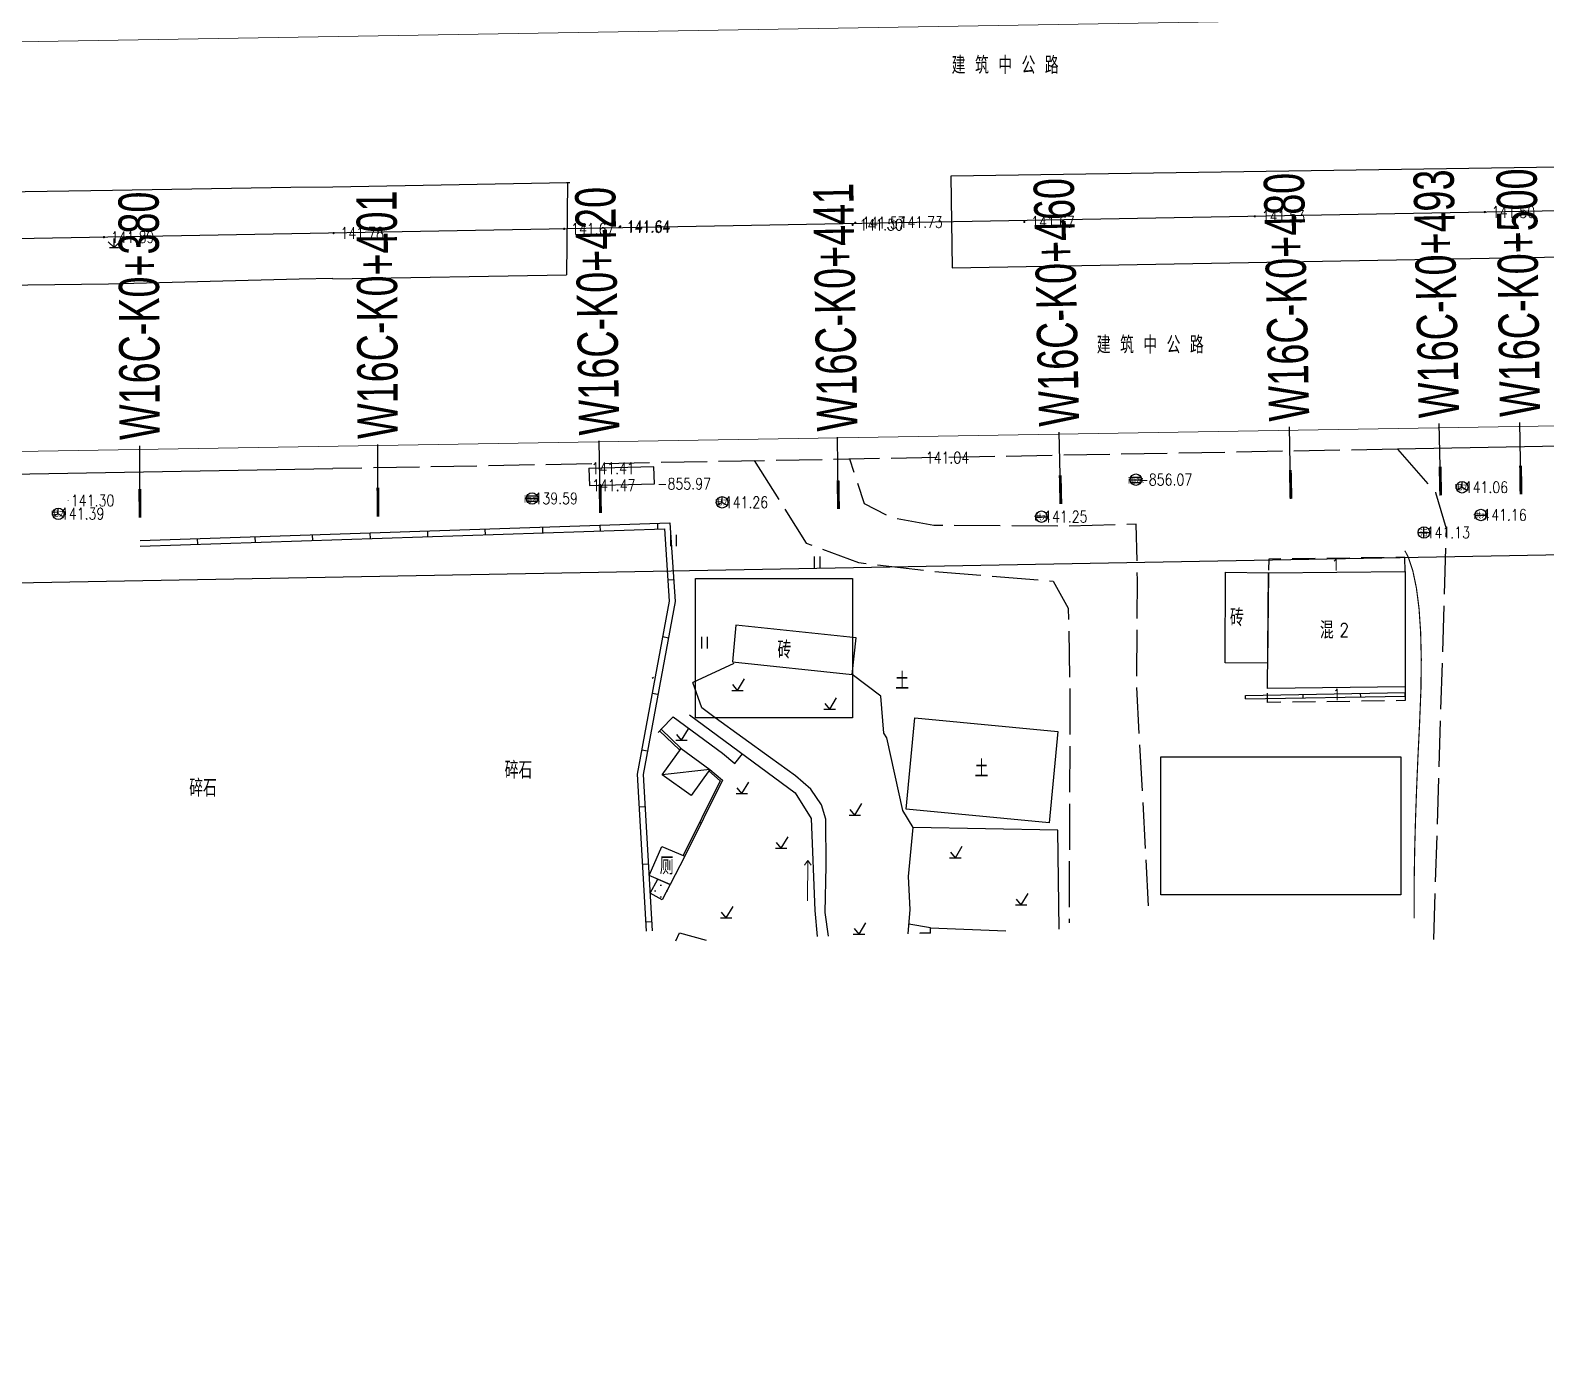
# Model space of a CAD drawing. Extents: x 529262 to 576451, y 2694391 to 2717535.
# Drawn here: x 565838.7 to 565970.4, y 2709573.3 to 2709687.4 of the extents above; entities that cross this region are included whole.
import ezdxf
from ezdxf.enums import TextEntityAlignment as Align
from ezdxf.xclip import XClip

# ---------------------------------------------------------------- set-up
doc = ezdxf.new("R2010")
doc.units = 0
doc.header["$XCLIPFRAME"] = 0
doc.linetypes.add('X3', pattern=[5, 4, -1])
doc.linetypes.add('X5', pattern=[3, 2, -1])
for name, color, linetype in [('a红线图', 1, 'Continuous'), ('COMPONENT', 8, 'Continuous'), ('DLDW', 8, 'Continuous'), ('DLSS', 4, 'Continuous'), ('DMTZ', 8, 'Continuous'), ('GCD', 8, 'Continuous'), ('GXYZ', 8, 'Continuous'), ('JMD', 8, 'Continuous'), ('PP-COM', 7, 'Continuous'), ('RD-中线', 40, 'Continuous'), ('RD-红线', 7, 'Continuous'), ('ZBTZ', 8, 'Continuous'), ('ZJ', 7, 'Continuous'), ('桩号标注_W16-', 7, 'Continuous')]:
    doc.layers.add(name, color=color, linetype=linetype)
doc.layers.add('SXSS', color=5, linetype='Continuous', lineweight=0)
doc.styles.add('HZ', font='rs.shx', dxfattribs={"width": 0.8, "bigfont": 'hztxt.shx'})
doc.styles.add('JieTuHzTxt', font='smsim.shx', dxfattribs={"width": 0.7, "bigfont": 'smfs.shx'})
doc.styles.add('宋体', font='', dxfattribs={"width": 0.75})
doc.styles.get('宋体').set_extended_font_data('SimSun')
doc.linetypes.add('10421', pattern='A,2,[150,AAA.SHX,S=0.5,R=0,X=0,Y=0.5],1e-11', length=2)
doc.linetypes.add('1161', pattern='A,0,[149,AAA.SHX,S=0.15,R=0,X=0,Y=0],-1.6', length=1.6)

# ---------------------------------------------------------------- blocks, each defined once
blk = doc.blocks.new('A$C19FD0107')
at = {"layer": 'RD-中线', "color": 8, "linetype": 'Continuous'}
blk.add_lwpolyline([(-1765.32, 14833.87), (-1870.24, 14834.36, -0.07773), (-2297.41, 14903.2), (-2763.51, 15055.04, -0.002412), (-2772.67, 15058.08), (-3168.08, 15191.13, 0.031805), (-3413.66, 15256.72), (-3481.17, 15270.22, 0.040764), (-3610.52, 15285.28), (-3824.79, 15292.66, 0.003807), (-3833.93, 15292.91), (-3984.46, 15295.8, 0.004916), (-3996.26, 15295.91), (-4213.61, 15295.81, 0.004475), (-4218.97, 15295.76), (-4356.1, 15293.25, -0.000047), (-4356.15, 15293.25), (-5280.16, 15276.46)], format="xyb", dxfattribs=at)
at = {"layer": 'RD-中线', "color": 8, "linetype": 'Continuous', "flags": 128}
for points in [[(-4490.73, 14139.44, 0), (-4490.29, 14139.42)], [(-3818.25, 14086.17, 0), (-3817.74, 14086.17)]]:
    blk.add_lwpolyline(points, format="xyb", dxfattribs=at)
at = {"layer": 'RD-红线', "color": 8, "linetype": 'Continuous', "flags": 128}
blk.add_lwpolyline([(-5247.69, 15247.14), (-4938.95, 15252.81)], dxfattribs=at)
blk = doc.blocks.new('GC200')
at = {"linetype": 'Continuous', "const_width": 0.2, "flags": 128}
blk.add_lwpolyline([(-0.1, 0, 1), (0.1, 0, 1)], format="xyb", close=True, dxfattribs=at)
blk = doc.blocks.new('gc124')
at = {"color": 8}
for p, q in [((-1, 1), (0, 0)), ((-0.8, 0), (0.8, 0)), ((0, 0), (0, 1.6)), ((0, 0), (1, 1))]:
    blk.add_line(p, q, dxfattribs=at)
blk = doc.blocks.new('gc123')
at = {"color": 8}
for p, q in [((-1, 0), (1, 0)), ((0, 0), (-0.8, 1)), ((0, 0), (1.2, 2))]:
    blk.add_line(p, q, dxfattribs=at)
blk = doc.blocks.new('gc121')
at = {"color": 8}
for p, q in [((-0.5, -1), (-0.5, 1)), ((0.5, -1), (0.5, 1))]:
    blk.add_line(p, q, dxfattribs=at)
blk = doc.blocks.new('gc086')
at = {"color": 8}
for p, q in [((0, 0), (7, 0)), ((7, 0), (6.18, 0.57)), ((7, 0), (6.18, -0.57))]:
    blk.add_line(p, q, dxfattribs=at)
blk = doc.blocks.new('gcbj0101')
blk.add_line((-1, 0), (1, 0))
blk.add_circle((0, 0), 1)
blk = doc.blocks.new('gcbj0102')
for p, q in [((-1, 0), (1, 0)), ((0, -1), (0, 1))]:
    blk.add_line(p, q)
blk.add_circle((0, 0), 1)
blk = doc.blocks.new('gcbj0103')
for p, q in [((-1, 0), (1, 0)), ((-0.9, 0.43), (0.9, 0.43)), ((-0.88, -0.47), (0.88, -0.47))]:
    blk.add_line(p, q)
blk.add_circle((0, 0), 1)
blk = doc.blocks.new('gcbj0107')
for q in [(-0.87, -0.5), (0, 1), (0.87, -0.5)]:
    blk.add_line((0, 0), q)
blk.add_circle((0, 0), 1)

msp = doc.modelspace()

# ---------------------------------------------------------------- hatches: boundary and pattern name
at = {"layer": 'DLDW', "linetype": 'Continuous'}
h = msp.add_hatch(dxfattribs=at)
h.set_pattern_fill('1061', color=252, scale=0.5, style=0)
h.set_pattern_definition([(0, (114.99765, 2.56804), (0.5, 0.5), [0, -1]), (0, (115.49765, 3.06804), (0.5, 0.5), [0, -1])])
h.paths.add_polyline_path([(565894.313, 2709613.118), (565893.599, 2709611.804), (565892.562, 2709612.379), (565893.288, 2709613.687)])

# ---------------------------------------------------------------- linework, layer by layer
at = {"layer": 'a红线图', "color": 8, "linetype": 'Continuous', "lineweight": 0, "flags": 128}
for points in [[(564727.349, 2709667.84), (566620.304, 2709699.43)], [(564727.349, 2709667.84), (566620.304, 2709699.43)], [(564727.349, 2709632.223), (566623.018, 2709663.858)], [(564727.349, 2709632.223), (566623.018, 2709663.858)]]:
    msp.add_lwpolyline(points, dxfattribs=at)
at = {"layer": 'DLDW', "color": 252, "linetype": 'Continuous', "flags": 128}
for points in [[(565895.561, 2709615.589), (565894.313, 2709613.118), (565892.482, 2709613.916), (565893.587, 2709616.449)], [(565894.313, 2709613.118), (565893.599, 2709611.804), (565892.562, 2709612.379), (565893.233, 2709613.588)]]:
    msp.add_lwpolyline(points, close=True, dxfattribs=at)
msp.add_lwpolyline([(565916.91, 2709608.903), (565915.994, 2709608.915), (565915.993, 2709608.875)], dxfattribs=at)
at = {"layer": 'DLSS', "linetype": 'X3', "flags": 128}
for points in [[(565957.494, 2709650.96), (565864.998, 2709649.275)], [(565935.869, 2709611.28), (565934.84, 2709630.382), (565934.904, 2709639.61), (565934.788, 2709644.439), (565928.961, 2709644.275), (565917.207, 2709644.332), (565913.619, 2709644.971), (565911.191, 2709646.222), (565909.904, 2709650.086)], [(565957.494, 2709650.96), (565960.813, 2709647.214), (565961.73, 2709644.057), (565960.605, 2709607.694)], [(565901.608, 2709649.974), (565906.102, 2709642.806), (565910.659, 2709641.116), (565917.642, 2709640.308), (565927.565, 2709639.5), (565928.888, 2709637.149), (565929.035, 2709629.802), (565928.958, 2709609.799)]]:
    msp.add_lwpolyline(points, dxfattribs=at)
at = {"layer": 'DLSS', "linetype": 'Continuous', "elevation": 1, "flags": 128}
msp.add_lwpolyline([(565614.998, 2709644.898), (565617.168, 2709644.942), (565634.671, 2709645.254), (565651.05, 2709645.521), (565864.998, 2709649.275)], dxfattribs=at)
at = {"layer": 'DLSS', "linetype": 'X3', "const_width": 0.1, "flags": 128}
msp.add_lwpolyline([(565958.137, 2709642.143), (565958.438, 2709641.571), (565958.833, 2709640.371), (565959.143, 2709638.886), (565959.368, 2709637.117), (565959.508, 2709635.062), (565959.563, 2709632.722), (565959.533, 2709630.097), (565959.418, 2709627.188), (565959.273, 2709624.219), (565959.155, 2709621.419), (565959.062, 2709618.787), (565958.995, 2709616.322), (565958.954, 2709614.025), (565958.939, 2709611.897), (565958.949, 2709610.188)], dxfattribs=at)
at = {"layer": 'DMTZ', "linetype": '10421', "flags": 128}
for points, elevation in [([(565908.045, 2709608.632), (565907.773, 2709610.687), (565907.855, 2709614.745), (565907.821, 2709618.799), (565907.443, 2709620.048), (565906.522, 2709621.41), (565905.192, 2709622.569), (565903.009, 2709624.136), (565898.201, 2709627.611), (565897.041, 2709628.496), (565896.254, 2709630.696)], 141.007), ([(565914.971, 2709608.844), (565915.153, 2709610.952), (565915.02, 2709613.84), (565915.4, 2709618.099), (565914.528, 2709619.564), (565913.132, 2709625.871), (565912.869, 2709626.271), (565912.616, 2709629.497)], 141.007), ([(565895.993, 2709627.87), (565905.163, 2709621.097), (565906.552, 2709618.878), (565906.859, 2709610.881), (565907.064, 2709608.602)], 140.719)]:
    msp.add_lwpolyline(points, dxfattribs=dict(at, elevation=elevation))
at = {"layer": 'GXYZ', "linetype": 'Continuous', "flags": 128}
msp.add_lwpolyline([(565887.22, 2709649.293), (565887.277, 2709647.82), (565892.945, 2709647.955), (565892.888, 2709649.428)], close=True, dxfattribs=at)
at = {"layer": 'JMD', "linetype": 'Continuous'}
for p, q in [((565863.251, 2709643.022), (565863.235, 2709643.521)), ((565868.249, 2709643.187), (565868.232, 2709643.687)), ((565873.246, 2709643.353), (565873.229, 2709643.853)), ((565878.243, 2709643.519), (565878.226, 2709644.019)), ((565883.24, 2709643.685), (565883.224, 2709644.185)), ((565888.238, 2709643.851), (565888.221, 2709644.351)), ((565893.235, 2709644.017), (565893.218, 2709644.517)), ((565853.257, 2709642.69), (565853.24, 2709643.189)), ((565858.254, 2709642.856), (565858.238, 2709643.355)), ((565894.1, 2709639.617), (565894.599, 2709639.651)), ((565893.655, 2709634.674), (565894.147, 2709634.583)), ((565892.853, 2709631.125), (565892.742, 2709631.023)), ((565892.744, 2709629.757), (565893.236, 2709629.666)), ((565944.3, 2709629.265), (565944.295, 2709629.565)), ((565949.3, 2709629.351), (565949.294, 2709629.651)), ((565954.299, 2709629.437), (565954.294, 2709629.737)), ((565958.159, 2709629.504), (565958.154, 2709629.804)), ((565891.834, 2709624.841), (565892.326, 2709624.75)), ((565895.241, 2709624.965), (565895.101, 2709624.822)), ((565897.748, 2709623.118), (565893.598, 2709622.668)), ((565897.748, 2709623.118), (565897.651, 2709623.004)), ((565891.601, 2709619.882), (565892.101, 2709619.911)), ((565896.98, 2709618.451), (565896.846, 2709618.518)), ((565891.888, 2709614.89), (565892.387, 2709614.919)), ((565895.561, 2709615.589), (565895.427, 2709615.655)), ((565892.175, 2709609.898), (565892.674, 2709609.927))]:
    msp.add_line(p, q, dxfattribs=at)
at = {"layer": 'JMD', "linetype": 'Continuous', "flags": 128}
for points in [[(565887.22, 2709649.293), (565887.277, 2709647.82), (565892.945, 2709647.955), (565892.888, 2709649.428)], [(565848.243, 2709643.023), (565894.272, 2709644.552), (565894.728, 2709637.722), (565891.942, 2709622.678), (565892.721, 2709609.112)], [(565848.26, 2709642.524), (565893.806, 2709644.036), (565894.225, 2709637.751), (565891.439, 2709622.709), (565892.222, 2709609.083)], [(565944.295, 2709629.565), (565958.154, 2709629.804)], [(565944.3, 2709629.265), (565958.159, 2709629.504)], [(565893.245, 2709626.343), (565893.627, 2709626.737)], [(565916.911, 2709608.903), (565916.928, 2709609.374), (565923.471, 2709609.103)]]:
    msp.add_lwpolyline(points, dxfattribs=at)
at = {"layer": 'JMD', "linetype": 'X5', "flags": 128}
for points, elevation in [([(565958.159, 2709640.347), (565958.141, 2709641.558), (565946.318, 2709641.409), (565946.284, 2709640.23)], 141.461), ([(565958.164, 2709630.322), (565958.159, 2709629.113), (565946.188, 2709628.948), (565946.194, 2709630.157)], 141.47)]:
    msp.add_lwpolyline(points, dxfattribs=dict(at, elevation=elevation))
at = {"layer": 'JMD', "linetype": 'Continuous', "flags": 128}
for points in [[(565896.5, 2709639.735), (565910.138, 2709639.735), (565910.138, 2709627.612), (565896.5, 2709627.612)], [(565895.241, 2709624.965), (565897.748, 2709623.118), (565896.131, 2709620.856), (565893.598, 2709622.668)], [(565936.921, 2709624.237), (565957.779, 2709624.237), (565957.779, 2709612.223), (565936.921, 2709612.223)]]:
    msp.add_lwpolyline(points, close=True, dxfattribs=at)
for points, elevation in [([(565946.192, 2709632.378), (565942.517, 2709632.403), (565942.563, 2709640.264), (565946.284, 2709640.23)], -856.038), ([(565946.284, 2709640.23), (565958.159, 2709640.347), (565958.164, 2709630.322), (565946.194, 2709630.157)], -853.589), ([(565900.016, 2709635.676), (565899.715, 2709632.472), (565910.113, 2709631.374), (565910.45, 2709634.574)], 140.667), ([(565914.803, 2709619.691), (565915.554, 2709627.618), (565927.986, 2709626.415), (565927.219, 2709618.49)], 141.385)]:
    msp.add_lwpolyline(points, close=True, dxfattribs=dict(at, elevation=elevation))
for points, elevation in [([(565893.385, 2709626.487), (565895.101, 2709624.822)], -856.89), ([(565893.524, 2709626.631), (565895.241, 2709624.965)], -856.89), ([(565897.651, 2709623.004), (565898.647, 2709622.154), (565895.427, 2709615.655)], -857.224), ([(565897.748, 2709623.118), (565898.834, 2709622.193), (565895.561, 2709615.589)], -857.224)]:
    msp.add_lwpolyline(points, dxfattribs=dict(at, elevation=elevation))
at = {"layer": 'ZBTZ', "linetype": '1161', "flags": 128}
for points in [[(565918.69, 2709674.702), (565918.791, 2709666.739), (566023.356, 2709668.613), (566030.323, 2709672.146), (566050.367, 2709671.696), (566049.838, 2709676.632), (565918.69, 2709674.702)], [(565864.998, 2709665.792), (565862.071, 2709665.744), (565845.493, 2709665.296), (565829.098, 2709665.111), (565812.332, 2709664.856), (565793.949, 2709664.502), (565764.798, 2709663.996), (565764.683, 2709667.972), (565794.561, 2709668.519), (565802.555, 2709672.671), (565812.53, 2709672.896), (565828.756, 2709673.218), (565845.852, 2709673.483), (565861.349, 2709673.723), (565864.998, 2709673.773)], [(565864.998, 2709673.773), (565885.37, 2709674.136), (565885.302, 2709666.125)], [(565885.3, 2709674.14), (565885.577, 2709674.145)], [(565864.998, 2709665.759), (565885.302, 2709666.125)], [(565973.24, 2709651.247), (565957.494, 2709650.96)], [(565899.84, 2709632.351), (565896.254, 2709630.696)], [(565893.524, 2709626.631), (565894.566, 2709627.704), (565898.836, 2709624.545), (565899.923, 2709623.657), (565900.578, 2709624.484)], [(565928.112, 2709609.245), (565927.975, 2709617.853), (565915.4, 2709618.099)], [(565916.928, 2709609.374), (565915.043, 2709609.684)]]:
    msp.add_lwpolyline(points, dxfattribs=at)
for points, elevation in [([(565912.616, 2709629.497), (565910.113, 2709631.374)], 141.007), ([(565894.779, 2709608.226), (565895.106, 2709608.941), (565897.426, 2709608.307)], 141.665)]:
    msp.add_lwpolyline(points, dxfattribs=dict(at, elevation=elevation))
at = {"layer": '桩号标注_W16-'}
for p, q in [((565948.212, 2709647.898), (565948.101, 2709652.897)), ((565961.223, 2709648.189), (565961.111, 2709653.188)), ((565968.209, 2709648.286), (565968.14, 2709653.285)), ((565868.912, 2709646.36), (565868.889, 2709651.36)), ((565888.225, 2709646.679), (565888.143, 2709651.678)), ((565908.906, 2709647.02), (565908.824, 2709652.019)), ((565928.217, 2709647.451), (565928.106, 2709652.45)), ((565848.228, 2709646.266), (565848.205, 2709651.266))]:
    msp.add_line(p, q, dxfattribs=at)
at = {"layer": '桩号标注_W16-', "const_width": 0.25}
for points in [[(565928.19, 2709648.701), (565928.245, 2709646.202)], [(565948.185, 2709649.148), (565948.24, 2709646.649)], [(565961.195, 2709649.439), (565961.25, 2709646.94)], [(565968.191, 2709649.535), (565968.226, 2709647.036)], [(565848.222, 2709647.516), (565848.234, 2709645.016)], [(565868.906, 2709647.61), (565868.917, 2709645.11)], [(565888.204, 2709647.929), (565888.246, 2709645.429)], [(565908.886, 2709648.27), (565908.927, 2709645.77)]]:
    msp.add_lwpolyline(points, dxfattribs=at)

# ---------------------------------------------------------------- block references
at = {"layer": 'COMPONENT', "linetype": 'Continuous', "xscale": 0.5, "yscale": 0.5}
for name, p in [('gcbj0103', (565934.769, 2709648.314)), ('gcbj0107', (565963.104, 2709647.655)), ('gcbj0103', (565882.298, 2709646.681)), ('gcbj0107', (565898.809, 2709646.345)), ('gcbj0107', (565841.134, 2709645.352)), ('gcbj0101', (565926.568, 2709645.099)), ('gcbj0101', (565964.745, 2709645.243)), ('gcbj0102', (565959.794, 2709643.722))]:
    msp.add_blockref(name, p, dxfattribs=at)
at = {"layer": 'GCD', "linetype": 'Continuous'}
ref = msp.add_blockref('GC200', (565910.385, 2709670.643, 141.568), dxfattribs=dict(at, xscale=0.5, yscale=0.5, zscale=0.5))
ref.add_attrib('height', '141.57', dxfattribs={"linetype": 'Continuous', "height": 1, "style": 'HZ', "width": 0.8}).set_placement((565910.985, 2709670.643, 141.568), align=Align.MIDDLE_LEFT)
ref = msp.add_blockref('GC200', (565913.62, 2709670.698, 141.729), dxfattribs=dict(at, xscale=0.5, yscale=0.5, zscale=0.5))
ref.add_attrib('height', '141.73', dxfattribs={"linetype": 'Continuous', "height": 1, "style": 'HZ', "width": 0.8}).set_placement((565914.22, 2709670.698, 141.729), align=Align.MIDDLE_LEFT)
ref = msp.add_blockref('GC200', (565925.074, 2709670.708, 141.67), dxfattribs=dict(at, xscale=0.5, yscale=0.5, zscale=0.5))
ref.add_attrib('height', '141.67', dxfattribs={"linetype": 'Continuous', "height": 1, "style": 'HZ', "width": 0.8}).set_placement((565925.674, 2709670.708, 141.67), align=Align.MIDDLE_LEFT)
ref = msp.add_blockref('GC200', (565945.094, 2709671.201, 141.533), dxfattribs=dict(at, xscale=0.5, yscale=0.5, zscale=0.5))
ref.add_attrib('height', '141.53', dxfattribs={"linetype": 'Continuous', "height": 1, "style": 'HZ', "width": 0.8}).set_placement((565945.694, 2709671.201, 141.533), align=Align.MIDDLE_LEFT)
ref = msp.add_blockref('GC200', (565965.085, 2709671.574, 141.5), dxfattribs=dict(at, xscale=0.5, yscale=0.5, zscale=0.5))
ref.add_attrib('height', '141.50', dxfattribs={"linetype": 'Continuous', "height": 1, "style": 'HZ', "width": 0.8}).set_placement((565965.685, 2709671.574, 141.5), align=Align.MIDDLE_LEFT)
ref = msp.add_blockref('GC200', (565845.102, 2709669.393, 141.89), dxfattribs=dict(at, xscale=0.5, yscale=0.5, zscale=0.5))
ref.add_attrib('height', '141.89', dxfattribs={"linetype": 'Continuous', "height": 1, "style": 'HZ', "width": 0.8}).set_placement((565845.702, 2709669.393, 141.89), align=Align.MIDDLE_LEFT)
ref = msp.add_blockref('GC200', (565865.055, 2709669.745, 141.78), dxfattribs=dict(at, xscale=0.5, yscale=0.5, zscale=0.5))
ref.add_attrib('height', '141.78', dxfattribs={"linetype": 'Continuous', "height": 1, "style": 'HZ', "width": 0.8}).set_placement((565865.655, 2709669.745, 141.78), align=Align.MIDDLE_LEFT)
ref = msp.add_blockref('GC200', (565885.088, 2709670.109, 141.665), dxfattribs=dict(at, xscale=0.5, yscale=0.5, zscale=0.5))
ref.add_attrib('height', '141.67', dxfattribs={"linetype": 'Continuous', "height": 1, "style": 'HZ', "width": 0.8}).set_placement((565885.688, 2709670.109, 141.665), align=Align.MIDDLE_LEFT)
ref = msp.add_blockref('GC200', (565889.908, 2709670.263, 141.643), dxfattribs=dict(at, xscale=0.5, yscale=0.5, zscale=0.5))
ref.add_attrib('height', '141.64', dxfattribs={"linetype": 'Continuous', "height": 1, "style": 'HZ', "width": 0.8}).set_placement((565890.508, 2709670.263, 141.643), align=Align.MIDDLE_LEFT)
ref = msp.add_blockref('GC200', (565889.965, 2709670.327, 141.636), dxfattribs=dict(at, xscale=0.5, yscale=0.5, zscale=0.5))
ref.add_attrib('height', '141.64', dxfattribs={"linetype": 'Continuous', "height": 1, "style": 'HZ', "width": 0.8}).set_placement((565890.565, 2709670.327, 141.636), align=Align.MIDDLE_LEFT)
ref = msp.add_blockref('GC200', (565910.152, 2709670.466, 141.503), dxfattribs=dict(at, xscale=0.5, yscale=0.5, zscale=0.5))
ref.add_attrib('height', '141.50', dxfattribs={"linetype": 'Continuous', "height": 1, "style": 'HZ', "width": 0.8}).set_placement((565910.752, 2709670.466, 141.503), align=Align.MIDDLE_LEFT)
ref = msp.add_blockref('GC200', (565916.265, 2709650.233, 141.041), dxfattribs=dict(at, xscale=0.1999999999534339, yscale=0.1999999999534339, zscale=0.1999999999534339))
ref.add_attrib('height', '141.04', dxfattribs={"linetype": 'Continuous', "height": 1, "style": 'HZ', "width": 0.8}).set_placement((565916.505, 2709650.233, 141.041), align=Align.MIDDLE_LEFT)
ref = msp.add_blockref('GC200', (565916.265, 2709650.233, 141.041), dxfattribs=dict(at, xscale=0.1999999999534339, yscale=0.1999999999534339, zscale=0.1999999999534339))
ref.add_attrib('height', '141.04', dxfattribs={"linetype": 'Continuous', "height": 1, "style": 'HZ', "width": 0.8}).set_placement((565916.505, 2709650.233, 141.041), align=Align.MIDDLE_LEFT)
ref = msp.add_blockref('GC200', (565887.216, 2709649.296, 141.414), dxfattribs=dict(at, xscale=0.1999999999534339, yscale=0.1999999999534339, zscale=0.1999999999534339))
ref.add_attrib('height', '141.41', dxfattribs={"linetype": 'Continuous', "height": 1, "style": 'HZ', "width": 0.8}).set_placement((565887.456, 2709649.296, 141.414), align=Align.MIDDLE_LEFT)
ref = msp.add_blockref('GC200', (565887.216, 2709649.296, 141.414), dxfattribs=dict(at, xscale=0.1999999999534339, yscale=0.1999999999534339, zscale=0.1999999999534339))
ref.add_attrib('height', '141.41', dxfattribs={"linetype": 'Continuous', "height": 1, "style": 'HZ', "width": 0.8}).set_placement((565887.456, 2709649.296, 141.414), align=Align.MIDDLE_LEFT)
ref = msp.add_blockref('GC200', (565934.757, 2709648.316, -856.071), dxfattribs=dict(at, xscale=0.1999999999534339, yscale=0.1999999999534339, zscale=0.1999999999534339))
ref.add_attrib('height', '-856.07', dxfattribs={"linetype": 'Continuous', "height": 1, "style": 'HZ', "width": 0.8}).set_placement((565934.997, 2709648.316, -856.071), align=Align.MIDDLE_LEFT)
ref = msp.add_blockref('GC200', (565934.757, 2709648.316, -856.071), dxfattribs=dict(at, xscale=0.1999999999534339, yscale=0.1999999999534339, zscale=0.1999999999534339))
ref.add_attrib('height', '-856.07', dxfattribs={"linetype": 'Continuous', "height": 1, "style": 'HZ', "width": 0.8}).set_placement((565934.997, 2709648.316, -856.071), align=Align.MIDDLE_LEFT)
ref = msp.add_blockref('GC200', (565887.273, 2709647.823, 141.469), dxfattribs=dict(at, xscale=0.1999999999534339, yscale=0.1999999999534339, zscale=0.1999999999534339))
ref.add_attrib('height', '141.47', dxfattribs={"linetype": 'Continuous', "height": 1, "style": 'HZ', "width": 0.8}).set_placement((565887.513, 2709647.823, 141.469), align=Align.MIDDLE_LEFT)
ref = msp.add_blockref('GC200', (565887.273, 2709647.823, 141.469), dxfattribs=dict(at, xscale=0.1999999999534339, yscale=0.1999999999534339, zscale=0.1999999999534339))
ref.add_attrib('height', '141.47', dxfattribs={"linetype": 'Continuous', "height": 1, "style": 'HZ', "width": 0.8}).set_placement((565887.513, 2709647.823, 141.469), align=Align.MIDDLE_LEFT)
ref = msp.add_blockref('GC200', (565892.941, 2709647.958, -855.969), dxfattribs=dict(at, xscale=0.1999999999534339, yscale=0.1999999999534339, zscale=0.1999999999534339))
ref.add_attrib('height', '-855.97', dxfattribs={"linetype": 'Continuous', "height": 1, "style": 'HZ', "width": 0.8}).set_placement((565893.181, 2709647.958, -855.969), align=Align.MIDDLE_LEFT)
ref = msp.add_blockref('GC200', (565892.941, 2709647.958, -855.969), dxfattribs=dict(at, xscale=0.1999999999534339, yscale=0.1999999999534339, zscale=0.1999999999534339))
ref.add_attrib('height', '-855.97', dxfattribs={"linetype": 'Continuous', "height": 1, "style": 'HZ', "width": 0.8}).set_placement((565893.181, 2709647.958, -855.969), align=Align.MIDDLE_LEFT)
ref = msp.add_blockref('GC200', (565963.095, 2709647.657, 141.062), dxfattribs=dict(at, xscale=0.1999999999534339, yscale=0.1999999999534339, zscale=0.1999999999534339))
ref.add_attrib('height', '141.06', dxfattribs={"linetype": 'Continuous', "height": 1, "style": 'HZ', "width": 0.8}).set_placement((565963.335, 2709647.657, 141.062), align=Align.MIDDLE_LEFT)
ref = msp.add_blockref('GC200', (565963.095, 2709647.657, 141.062), dxfattribs=dict(at, xscale=0.1999999999534339, yscale=0.1999999999534339, zscale=0.1999999999534339))
ref.add_attrib('height', '141.06', dxfattribs={"linetype": 'Continuous', "height": 1, "style": 'HZ', "width": 0.8}).set_placement((565963.335, 2709647.657, 141.062), align=Align.MIDDLE_LEFT)
ref = msp.add_blockref('GC200', (565841.99, 2709646.503, 141.295), dxfattribs=dict(at, xscale=0.1999999999534339, yscale=0.1999999999534339, zscale=0.1999999999534339))
ref.add_attrib('height', '141.30', dxfattribs={"linetype": 'Continuous', "height": 1, "style": 'HZ', "width": 0.8}).set_placement((565842.23, 2709646.503, 141.295), align=Align.MIDDLE_LEFT)
ref = msp.add_blockref('GC200', (565841.99, 2709646.503, 141.295), dxfattribs=dict(at, xscale=0.1999999999534339, yscale=0.1999999999534339, zscale=0.1999999999534339))
ref.add_attrib('height', '141.30', dxfattribs={"linetype": 'Continuous', "height": 1, "style": 'HZ', "width": 0.8}).set_placement((565842.23, 2709646.503, 141.295), align=Align.MIDDLE_LEFT)
ref = msp.add_blockref('GC200', (565882.27, 2709646.683, 139.591), dxfattribs=dict(at, xscale=0.1999999999534339, yscale=0.1999999999534339, zscale=0.1999999999534339))
ref.add_attrib('height', '139.59', dxfattribs={"linetype": 'Continuous', "height": 1, "style": 'HZ', "width": 0.8}).set_placement((565882.51, 2709646.683, 139.591), align=Align.MIDDLE_LEFT)
ref = msp.add_blockref('GC200', (565882.27, 2709646.683, 139.591), dxfattribs=dict(at, xscale=0.1999999999534339, yscale=0.1999999999534339, zscale=0.1999999999534339))
ref.add_attrib('height', '139.59', dxfattribs={"linetype": 'Continuous', "height": 1, "style": 'HZ', "width": 0.8}).set_placement((565882.51, 2709646.683, 139.591), align=Align.MIDDLE_LEFT)
ref = msp.add_blockref('GC200', (565898.804, 2709646.343, 141.262), dxfattribs=dict(at, xscale=0.1999999999534339, yscale=0.1999999999534339, zscale=0.1999999999534339))
ref.add_attrib('height', '141.26', dxfattribs={"linetype": 'Continuous', "height": 1, "style": 'HZ', "width": 0.8}).set_placement((565899.044, 2709646.343, 141.262), align=Align.MIDDLE_LEFT)
ref = msp.add_blockref('GC200', (565898.804, 2709646.343, 141.262), dxfattribs=dict(at, xscale=0.1999999999534339, yscale=0.1999999999534339, zscale=0.1999999999534339))
ref.add_attrib('height', '141.26', dxfattribs={"linetype": 'Continuous', "height": 1, "style": 'HZ', "width": 0.8}).set_placement((565899.044, 2709646.343, 141.262), align=Align.MIDDLE_LEFT)
ref = msp.add_blockref('GC200', (565841.125, 2709645.356, 141.386), dxfattribs=dict(at, xscale=0.1999999999534339, yscale=0.1999999999534339, zscale=0.1999999999534339))
ref.add_attrib('height', '141.39', dxfattribs={"linetype": 'Continuous', "height": 1, "style": 'HZ', "width": 0.8}).set_placement((565841.365, 2709645.356, 141.386), align=Align.MIDDLE_LEFT)
ref = msp.add_blockref('GC200', (565841.125, 2709645.356, 141.386), dxfattribs=dict(at, xscale=0.1999999999534339, yscale=0.1999999999534339, zscale=0.1999999999534339))
ref.add_attrib('height', '141.39', dxfattribs={"linetype": 'Continuous', "height": 1, "style": 'HZ', "width": 0.8}).set_placement((565841.365, 2709645.356, 141.386), align=Align.MIDDLE_LEFT)
ref = msp.add_blockref('GC200', (565926.55, 2709645.105, 141.249), dxfattribs=dict(at, xscale=0.1999999999534339, yscale=0.1999999999534339, zscale=0.1999999999534339))
ref.add_attrib('height', '141.25', dxfattribs={"linetype": 'Continuous', "height": 1, "style": 'HZ', "width": 0.8}).set_placement((565926.79, 2709645.105, 141.249), align=Align.MIDDLE_LEFT)
ref = msp.add_blockref('GC200', (565926.55, 2709645.105, 141.249), dxfattribs=dict(at, xscale=0.1999999999534339, yscale=0.1999999999534339, zscale=0.1999999999534339))
ref.add_attrib('height', '141.25', dxfattribs={"linetype": 'Continuous', "height": 1, "style": 'HZ', "width": 0.8}).set_placement((565926.79, 2709645.105, 141.249), align=Align.MIDDLE_LEFT)
ref = msp.add_blockref('GC200', (565964.714, 2709645.253, 141.161), dxfattribs=dict(at, xscale=0.1999999999534339, yscale=0.1999999999534339, zscale=0.1999999999534339))
ref.add_attrib('height', '141.16', dxfattribs={"linetype": 'Continuous', "height": 1, "style": 'HZ', "width": 0.8}).set_placement((565964.954, 2709645.253, 141.161), align=Align.MIDDLE_LEFT)
ref = msp.add_blockref('GC200', (565964.714, 2709645.253, 141.161), dxfattribs=dict(at, xscale=0.1999999999534339, yscale=0.1999999999534339, zscale=0.1999999999534339))
ref.add_attrib('height', '141.16', dxfattribs={"linetype": 'Continuous', "height": 1, "style": 'HZ', "width": 0.8}).set_placement((565964.954, 2709645.253, 141.161), align=Align.MIDDLE_LEFT)
ref = msp.add_blockref('GC200', (565959.786, 2709643.726, 141.134), dxfattribs=dict(at, xscale=0.1999999999534339, yscale=0.1999999999534339, zscale=0.1999999999534339))
ref.add_attrib('height', '141.13', dxfattribs={"linetype": 'Continuous', "height": 1, "style": 'HZ', "width": 0.8}).set_placement((565960.026, 2709643.726, 141.134), align=Align.MIDDLE_LEFT)
ref = msp.add_blockref('GC200', (565959.786, 2709643.726, 141.134), dxfattribs=dict(at, xscale=0.1999999999534339, yscale=0.1999999999534339, zscale=0.1999999999534339))
ref.add_attrib('height', '141.13', dxfattribs={"linetype": 'Continuous', "height": 1, "style": 'HZ', "width": 0.8}).set_placement((565960.026, 2709643.726, 141.134), align=Align.MIDDLE_LEFT)
at = {"layer": 'PP-COM'}
ref = msp.add_blockref('A$C19FD0107', (570997.993, 2694390.603), dxfattribs=at)
XClip(ref).set_block_clipping_path([(-9366.4383134884, 14428.6043910822), (-3328.4480743363, 17452.7484863754)])
at = {"layer": 'SXSS', "color": 8, "linetype": 'Continuous', "xscale": 0.499999999998473, "yscale": 0.499999999998473, "zscale": 0.499999999998473, "rotation": 89.64720379912279}
msp.add_blockref('gc086', (565906.246, 2709611.716), dxfattribs=at)
at = {"layer": 'ZBTZ', "linetype": 'Continuous', "xscale": 0.5, "yscale": 0.5}
for name, p in [('gc124', (565845.977, 2709668.481)), ('gc121', (565894.597, 2709643.033)), ('gc121', (565907.085, 2709641.142)), ('gc121', (565897.293, 2709634.146)), ('gc123', (565900.147, 2709630.005)), ('gc123', (565908.163, 2709628.363)), ('gc123', (565895.279, 2709625.664)), ('gc123', (565900.521, 2709621.037)), ('gc123', (565910.348, 2709619.159)), ('gc123', (565903.949, 2709616.276)), ('gc123', (565919.082, 2709615.451)), ('gc123', (565924.8, 2709611.352)), ('gc123', (565899.164, 2709610.221)), ('gc123', (565910.709, 2709608.804))]:
    msp.add_blockref(name, p, dxfattribs=at)

# ---------------------------------------------------------------- texts
at = {"layer": 'DLDW', "color": 252, "linetype": 'Continuous', "style": 'HZ', "width": 0.8}
msp.add_text('厕', height=1.5, dxfattribs=at).set_placement((565893.993, 2709614.784), align=Align.MIDDLE)
at = {"layer": 'DLSS', "color": 8, "linetype": 'Continuous', "style": 'HZ', "width": 0.8}
for p in [(565881.119, 2709623.153), (565853.709, 2709621.603)]:
    msp.add_text('碎石', height=1.5, dxfattribs=at).set_placement(p, align=Align.MIDDLE)
at = {"layer": 'GXYZ', "linetype": 'Continuous', "style": '宋体'}
for s, p in [('雨水', (565934.771, 2709648.274)), ('电力', (565963.148, 2709647.705)), ('雨水', (565882.3, 2709646.64)), ('电力', (565898.853, 2709646.395)), ('电力', (565841.178, 2709645.402)), ('供水', (565926.595, 2709645.073)), ('供水', (565964.772, 2709645.216)), ('污', (565959.794, 2709643.716))]:
    msp.add_text(s, height=0.5, dxfattribs=at).set_placement(p, align=Align.MIDDLE)
at = {"layer": 'JMD', "linetype": 'Continuous', "style": 'HZ', "width": 0.8}
for s, height, p in [('1', 1, (565951.784, 2709640.924)), ('2', 1.2, (565952.453, 2709635.245)), ('1', 1, (565951.88, 2709629.649))]:
    msp.add_text(s, height=height, dxfattribs=at).set_placement(p, align=Align.MIDDLE_LEFT)
for s, p in [('砖', (565944.139, 2709636.327)), ('混', (565951.953, 2709635.245)), ('砖', (565904.824, 2709633.525)), ('土', (565915.053, 2709630.828)), ('土', (565921.948, 2709623.207))]:
    msp.add_text(s, height=1.5, dxfattribs=at).set_placement(p, align=Align.MIDDLE_RIGHT)
at = {"layer": 'ZJ', "color": 8, "linetype": 'Continuous', "style": 'HZ', "width": 0.8}
for p in [(565923.407, 2709684.413), (565936.015, 2709660.108)]:
    msp.add_text('建 筑 中 公 路', height=1.5, dxfattribs=at).set_placement(p, align=Align.MIDDLE)
at = {"layer": '桩号标注_W16-', "style": 'JieTuHzTxt', "width": 0.7}
for s, rotation, p in [('W16C-K0+493', 91.28064, (565961.1, 2709653.688)), ('W16C-K0+500', 90.78946, (565968.133, 2709653.785)), ('W16C-K0+441', 90.94464, (565908.816, 2709652.519)), ('W16C-K0+460', 91.28064, (565928.095, 2709652.95)), ('W16C-K0+480', 91.28064, (565948.09, 2709653.397)), ('W16C-K0+380', 90.25997, (565848.203, 2709651.766)), ('W16C-K0+401', 90.25997, (565868.887, 2709651.86)), ('W16C-K0+420', 90.94464, (565888.134, 2709652.178))]:
    msp.add_text(s, height=3.5, rotation=rotation, dxfattribs=at).set_placement(p, align=Align.MIDDLE_LEFT)

doc.saveas('drawing.dxf')
